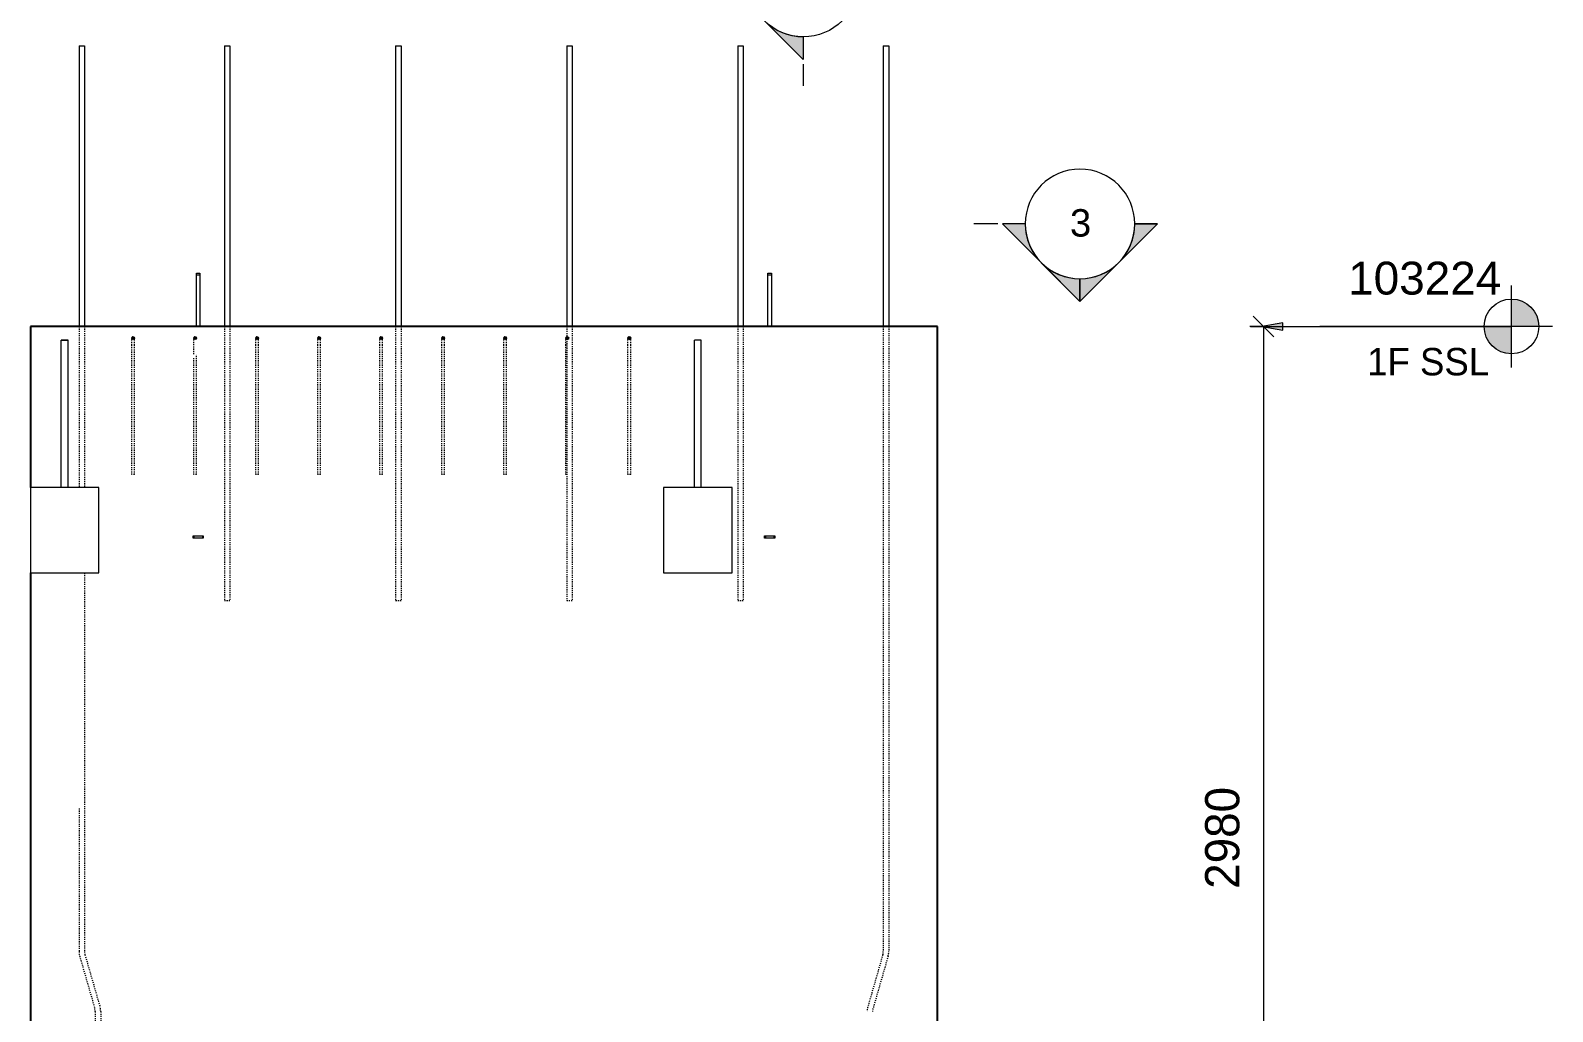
# Model space of a CAD drawing. Header units: millimetres. Extents: x 9075 to 20990, y 2235 to 9546.
# Drawn here: x 11950 to 16398, y 4199 to 7064 of the extents above; entities that cross this region are included whole.
import ezdxf

# ---------------------------------------------------------------- set-up
doc = ezdxf.new("R2010")
doc.units = ezdxf.units.MM
doc.linetypes.add('Dash', pattern=[6.36, 3.18, -3.18])
for name, color, linetype, lineweight in [('A-ANNO-DIMS', 211, 'Continuous', 9), ('A-ANNO-DIMS-40', 211, 'Continuous', 9), ('A-DETL-MBND', 5, 'Continuous', 18), ('A-GENM', 13, 'Continuous', 18), ('A-WALL', 113, 'Continuous', 25), ('G-ANNO-DIMS', 111, 'Continuous', 9), ('G-ANNO-SYMB', 111, 'Continuous', 9), ('G-ANNO-TEXT', 231, 'Continuous', 9), ('S-BEAM', 12, 'Continuous', 18), ('S-RBAR', 171, 'Continuous', 18)]:
    doc.layers.add(name, color=color, linetype=linetype, lineweight=lineweight)
doc.styles.add('Arial', font='arial.ttf', dxfattribs={"height": 80})
doc.styles.add('Arial_1', font='arial.ttf', dxfattribs={"height": 96})
doc.styles.add('Nirmala UI Semilight', font='NirmalaS.ttf', dxfattribs={"height": 100})
doc.styles.add('Nirmala UI Semilight_1', font='NirmalaS.ttf', dxfattribs={"height": 80})
doc.dimstyles.new('Diagonal_-_2_5mm_NI_UI', dxfattribs={"dimscale": 304.8, "dimtxt": 104.736395, "dimasz": 0.19685, "dimexe": 0.131234, "dimexo": 0.0625, "dimgap": 0.131234, "dimtad": 1, "dimdec": 4, "dimzin": 0, "dimdsep": 46, "dimtxsty": 'Nirmala UI Semilight', "dimblk1": 'OBLIQUE', "dimblk2": 'OBLIQUE', "dimsah": 1, "dimcen": 0.09, "dimazin": 0, "dimtfac": 1, "dimtdec": 4, "dimtix": 1, "dimtmove": 0, "dimatfit": 3, "dimfxl": 0.131234, "dimfxlon": 1, "dimtvp": 1, "dimtolj": 1, "dimtzin": 0, "dimarcsym": 2})

# ---------------------------------------------------------------- blocks, each defined once
blk = doc.blocks.new('RR spread anchor face based - RR-SA-1_4-160-614768-Elevation Front')
at = {"layer": 'A-GENM'}
for p, q in [((12425.4, 5587.8), (12427.9, 5587.8)), ((12425.4, 5581.8), (12425.4, 5587.8)), ((12427.9, 5581.8), (12425.4, 5581.8)), ((12427.9, 5587.8), (12452.9, 5587.8)), ((12427.9, 5587.8), (12427.9, 5581.8)), ((12452.9, 5581.8), (12427.9, 5581.8)), ((12452.9, 5587.8), (12455.4, 5587.8)), ((12452.9, 5587.8), (12452.9, 5581.8)), ((12455.4, 5581.8), (12452.9, 5581.8)), ((12455.4, 5587.8), (12455.4, 5581.8))]:
    blk.add_line(p, q, dxfattribs=at)
blk = doc.blocks.new('RR spread anchor face based - RR-SA-2_5-250-614728-Elevation Front')
at = {"layer": 'A-GENM'}
for p, q in [((12435.4, 6350), (12435.4, 6355)), ((12435.4, 6355), (12445.4, 6355)), ((12435.4, 6199.7), (12435.4, 6350)), ((12445.4, 6350), (12435.4, 6350)), ((12445.4, 6355), (12445.4, 6350)), ((12445.4, 6350), (12445.4, 6199.7))]:
    blk.add_line(p, q, dxfattribs=at)
blk = doc.blocks.new('Detail View - M_Section Head - Filled SHOP DWG-600895-Elevation Front')
at = {"layer": 'G-ANNO-SYMB'}
h = blk.add_hatch(color=256, dxfattribs=at)
edge = h.paths.add_edge_path()
edge.add_line((14791, 6499.2), (14857.2, 6499.2))
edge.add_arc((15017.2, 6499.2), 160, 180, 225)
edge.add_line((14904.1, 6386.1), (14791, 6499.2))
h = blk.add_hatch(color=256, dxfattribs=at)
edge = h.paths.add_edge_path()
edge.add_line((15243.5, 6499.2), (15130.4, 6386.1))
edge.add_arc((15017.2, 6499.2), 160, 315, 360)
edge.add_line((15177.2, 6499.2), (15243.5, 6499.2))
h = blk.add_hatch(color=256, dxfattribs=at)
edge = h.paths.add_edge_path()
edge.add_line((15017.2, 6272.9), (14904.1, 6386.1))
edge.add_arc((15017.2, 6499.2), 160, 225, 270)
edge.add_line((15017.2, 6339.2), (15017.2, 6272.9))
h = blk.add_hatch(color=256, dxfattribs=at)
edge = h.paths.add_edge_path()
edge.add_line((15017.2, 6272.9), (15017.2, 6339.2))
edge.add_arc((15017.2, 6499.2), 160, 270, 315)
edge.add_line((15130.4, 6386.1), (15017.2, 6272.9))
for p, q in [((15017.2, 6272.9), (14791, 6499.2)), ((14857.2, 6499.2), (14791, 6499.2)), ((14791, 6499.2), (14904.1, 6386.1)), ((14857.2, 6499.2), (14791, 6499.2)), ((15017.2, 6272.9), (15243.5, 6499.2)), ((15130.4, 6386.1), (15243.5, 6499.2)), ((15177.2, 6499.2), (15243.5, 6499.2)), ((15243.5, 6499.2), (15177.2, 6499.2)), ((14904.1, 6386.1), (15017.2, 6272.9)), ((15017.2, 6272.9), (15130.4, 6386.1)), ((15017.2, 6339.2), (15017.2, 6272.9)), ((15017.2, 6272.9), (15017.2, 6339.2))]:
    blk.add_line(p, q, dxfattribs=at)
for start, end in [(360, 180), (180, 360), (180, 225), (315, 0), (225, 270), (270, 315)]:
    blk.add_arc((15017.2, 6499.2), 160, start, end, dxfattribs=at)
blk = doc.blocks.new('DIMBLOCK26-Elevation Front')
at = {"layer": 'A-ANNO-DIMS-40'}
for p, q in [((15553.3, 6199.7), (15523.3, 6229.7)), ((15553.3, 6199.7), (15513.3, 6199.7)), ((15553.3, 6199.7), (15553.3, 3219.8)), ((15553.3, 6199.7), (15583.3, 6169.7)), ((15553.3, 6199.7), (15593.3, 6199.7)), ((15553.3, 3219.8), (15523.3, 3249.8)), ((15553.3, 3219.8), (15513.3, 3219.8)), ((15553.3, 3219.8), (15583.3, 3189.8)), ((15553.3, 3219.8), (15593.3, 3219.8))]:
    blk.add_line(p, q, dxfattribs=at)
at = {"layer": 'A-ANNO-DIMS-40', "color": 0, "insert": (15382.8, 4557.4), "char_height": 100, "width": 365.625, "attachment_point": 1, "rotation": 90, "line_spacing_factor": 1.142579, "style": 'Nirmala UI Semilight'}
blk.add_mtext('2980', dxfattribs=at)
blk = doc.blocks.new('_Oblique')
at = {"color": 0, "linetype": 'ByBlock', "lineweight": -2}
blk.add_line((-0.5, -0.5), (0.5, 0.5), dxfattribs=at)
blk = doc.blocks.new('Spot Elevations - M_Spot Elevation - Target Filled-10609-Elevation Front')
at = {"layer": 'G-ANNO-DIMS'}
h = blk.add_hatch(color=256, dxfattribs=at)
edge = h.paths.add_edge_path()
edge.add_line((16278.1, 6199.8), (16358.1, 6199.8))
edge.add_arc((16278.1, 6199.8), 80, 0, 90)
edge.add_line((16278.1, 6279.8), (16278.1, 6199.8))
h = blk.add_hatch(color=256, dxfattribs=at)
edge = h.paths.add_edge_path()
edge.add_line((16278.1, 6199.8), (16198.1, 6199.8))
edge.add_arc((16278.1, 6199.8), 80, 180, 270)
edge.add_line((16278.1, 6119.8), (16278.1, 6199.8))
for p, q in [((16278.1, 6079.8), (16278.1, 6319.8)), ((16398.1, 6199.8), (15718.1, 6199.8))]:
    blk.add_line(p, q, dxfattribs=at)
blk.add_circle((16278.1, 6199.8), 80, dxfattribs=at)

msp = doc.modelspace()

# ---------------------------------------------------------------- hatches: boundary and pattern name
at = {"layer": 'G-ANNO-DIMS'}
msp.add_hatch(color=256, dxfattribs=at).paths.add_polyline_path([(15549.82336, 6199.75), (15609.82336, 6189.17038), (15609.82336, 6210.32962)])
at = {"layer": 'S-RBAR'}
h = msp.add_hatch(color=256, dxfattribs=at)
edge = h.paths.add_edge_path()
edge.add_arc((12250.39395, 6165.75), 4, 0, 360)
for points in [[(12250.39395, 6161.75), (12254.39395, 6165.75), (12250.39395, 6169.75), (12246.39395, 6165.75)], [(12431.64395, 6161.75), (12435.64395, 6165.75), (12431.64395, 6169.75), (12427.64395, 6165.75)], [(12612.89395, 6161.75), (12616.89395, 6165.75), (12612.89395, 6169.75), (12608.89395, 6165.75)], [(12794.14395, 6161.75), (12798.14395, 6165.75), (12794.14395, 6169.75), (12790.14395, 6165.75)], [(12975.39395, 6161.75), (12979.39395, 6165.75), (12975.39395, 6169.75), (12971.39395, 6165.75)], [(13156.64395, 6161.75), (13160.64395, 6165.75), (13156.64395, 6169.75), (13152.64395, 6165.75), (13154.26318, 6164.13077)], [(13337.89395, 6161.75), (13341.69099, 6165.95296), (13337.89395, 6169.75), (13333.89395, 6165.75)], [(13519.14395, 6161.75), (13523.14395, 6165.75), (13519.14395, 6169.75), (13515.14395, 6165.75)], [(13700.39395, 6161.75), (13704.39395, 6165.75), (13700.39395, 6169.75), (13696.39395, 6165.75)]]:
    msp.add_hatch(color=256, dxfattribs=at).paths.add_polyline_path(points)
h = msp.add_hatch(color=256, dxfattribs=at)
edge = h.paths.add_edge_path()
edge.add_arc((12431.64395, 6165.75), 4, 0, 360)
h = msp.add_hatch(color=256, dxfattribs=at)
edge = h.paths.add_edge_path()
edge.add_arc((12612.89395, 6165.75), 4, 0, 360)
h = msp.add_hatch(color=256, dxfattribs=at)
edge = h.paths.add_edge_path()
edge.add_arc((12794.14395, 6165.75), 4, 0, 360)
h = msp.add_hatch(color=256, dxfattribs=at)
edge = h.paths.add_edge_path()
edge.add_arc((12975.39395, 6165.75), 4, 0, 360)
h = msp.add_hatch(color=256, dxfattribs=at)
edge = h.paths.add_edge_path()
edge.add_arc((13156.64395, 6165.75), 4, 0, 360)
h = msp.add_hatch(color=256, dxfattribs=at)
edge = h.paths.add_edge_path()
edge.add_arc((13337.89395, 6165.75), 4, 0, 360)
h = msp.add_hatch(color=256, dxfattribs=at)
edge = h.paths.add_edge_path()
edge.add_arc((13519.14395, 6165.75), 4, 0, 360)
h = msp.add_hatch(color=256, dxfattribs=at)
edge = h.paths.add_edge_path()
edge.add_arc((13700.39395, 6165.75), 4, 0, 360)

# ---------------------------------------------------------------- linework, layer by layer
at = {"layer": 'A-DETL-MBND'}
for p, q in [((15515.39395, 6199.75), (15715.39395, 6199.75)), ((12042.39395, 6159.75), (12058.39395, 6159.75))]:
    msp.add_line(p, q, dxfattribs=at)
at = {"layer": 'A-WALL'}
for p, q in [((14600.39395, 6199.75), (11950.39395, 6199.75)), ((11950.39395, 6199.75), (11950.39395, 5729.75)), ((14600.39395, 3219.75), (14600.39395, 6199.75)), ((11950.39395, 5479.75), (11950.39395, 3219.75))]:
    msp.add_line(p, q, dxfattribs=at)
at = {"layer": 'G-ANNO-DIMS'}
for p, q in [((15609.82336, 6210.32962), (15549.82336, 6199.75)), ((15549.82336, 6199.75), (15609.82336, 6189.17038)), ((15549.82336, 6199.75), (15629.27156, 6199.75)), ((15609.82336, 6189.17038), (15609.82336, 6210.32962)), ((15629.27156, 6199.75), (16278.09857, 6199.75))]:
    msp.add_line(p, q, dxfattribs=at)
at = {"layer": 'G-ANNO-SYMB'}
for p, q in [((14208.7177, 6965.29233), (14208.7177, 6902.7577)), ((14777.24075, 6499.20083), (14707.05349, 6499.20083))]:
    msp.add_line(p, q, dxfattribs=at)
at = {"layer": 'S-BEAM'}
for p, q in [((11950.39395, 5729.75), (11950.39395, 5479.75)), ((12150.39395, 5729.75), (11950.39395, 5729.75)), ((12150.39395, 5479.75), (12150.39395, 5729.75)), ((13800.39395, 5729.75), (13800.39395, 5479.75)), ((14000.39395, 5729.75), (13800.39395, 5729.75)), ((14000.39395, 5479.75), (14000.39395, 5729.75)), ((11950.39395, 5479.75), (12150.39395, 5479.75)), ((13800.39395, 5479.75), (14000.39395, 5479.75))]:
    msp.add_line(p, q, dxfattribs=at)
at = {"layer": 'S-RBAR'}
for p, q in [((12092.39395, 7019.75), (12092.39395, 6199.75)), ((12092.39395, 7019.75), (12108.39395, 7019.75)), ((12108.39395, 7019.75), (12108.39395, 6199.75)), ((12517.39395, 7019.75), (12517.39395, 6199.75)), ((12517.39395, 7019.75), (12533.39395, 7019.75)), ((12533.39395, 7019.75), (12533.39395, 6199.75)), ((13017.39395, 7019.75), (13017.39395, 6199.75)), ((13017.39395, 7019.75), (13033.39395, 7019.75)), ((13033.39395, 7019.75), (13033.39395, 6199.75)), ((13517.39395, 7019.75), (13517.39395, 6199.75)), ((13517.39395, 7019.75), (13533.39395, 7019.75)), ((13533.39395, 7019.75), (13533.39395, 6199.75)), ((14017.39395, 7019.75), (14017.39395, 6199.75)), ((14017.39395, 7019.75), (14033.39395, 7019.75)), ((14033.39395, 7019.75), (14033.39395, 6199.75)), ((14442.39395, 7019.75), (14442.39395, 6199.75)), ((14442.39395, 7019.75), (14458.39395, 7019.75)), ((14458.39395, 7019.75), (14458.39395, 6199.75)), ((12060.39395, 6159.75), (12040.39395, 6159.75)), ((12040.39395, 5729.75), (12040.39395, 6159.75)), ((12060.39395, 5729.75), (12060.39395, 6159.75)), ((12250.39395, 6169.75), (12246.39395, 6165.75)), ((12246.39395, 6165.75), (12250.39395, 6161.75)), ((12254.39395, 6165.75), (12250.39395, 6169.75)), ((12250.39395, 6161.75), (12254.39395, 6165.75)), ((12431.64395, 6169.75), (12427.64395, 6165.75)), ((12427.64395, 6165.75), (12431.64395, 6161.75)), ((12435.64395, 6165.75), (12431.64395, 6169.75)), ((12431.64395, 6161.75), (12435.64395, 6165.75)), ((12612.89395, 6169.75), (12608.89395, 6165.75)), ((12608.89395, 6165.75), (12612.89395, 6161.75)), ((12616.89395, 6165.75), (12612.89395, 6169.75)), ((12612.89395, 6161.75), (12616.89395, 6165.75)), ((12794.14395, 6169.75), (12790.14395, 6165.75)), ((12790.14395, 6165.75), (12794.14395, 6161.75)), ((12798.14395, 6165.75), (12794.14395, 6169.75)), ((12794.14395, 6161.75), (12798.14395, 6165.75)), ((12975.39395, 6169.75), (12971.39395, 6165.75)), ((12971.39395, 6165.75), (12975.39395, 6161.75)), ((12979.39395, 6165.75), (12975.39395, 6169.75)), ((12975.39395, 6161.75), (12979.39395, 6165.75)), ((13156.64395, 6169.75), (13152.64395, 6165.75)), ((13152.64395, 6165.75), (13154.26318, 6164.13077)), ((13154.26318, 6164.13077), (13156.64395, 6161.75)), ((13160.64395, 6165.75), (13156.64395, 6169.75)), ((13156.64395, 6161.75), (13160.64395, 6165.75)), ((13337.89395, 6169.75), (13333.89395, 6165.75)), ((13333.89395, 6165.75), (13337.89395, 6161.75)), ((13341.69099, 6165.95296), (13337.89395, 6169.75)), ((13337.89395, 6161.75), (13341.69099, 6165.95296)), ((13519.14395, 6169.75), (13515.14395, 6165.75)), ((13515.14395, 6165.75), (13519.14395, 6161.75)), ((13523.14395, 6165.75), (13519.14395, 6169.75)), ((13519.14395, 6161.75), (13523.14395, 6165.75)), ((13700.39395, 6169.75), (13696.39395, 6165.75)), ((13696.39395, 6165.75), (13700.39395, 6161.75)), ((13704.39395, 6165.75), (13700.39395, 6169.75)), ((13700.39395, 6161.75), (13704.39395, 6165.75)), ((13910.39395, 6159.75), (13890.39395, 6159.75)), ((13890.39395, 5729.75), (13890.39395, 6159.75)), ((13910.39395, 5729.75), (13910.39395, 6159.75))]:
    msp.add_line(p, q, dxfattribs=at)
at = {"layer": 'S-RBAR', "linetype": 'Dash'}
for p, q in [((12092.39395, 6199.70039), (12092.39395, 5729.75)), ((12108.39395, 6199.70039), (12108.39395, 5729.75)), ((12517.39395, 6199.70039), (12517.39395, 5399.75)), ((12533.39395, 6199.70039), (12533.39395, 5399.75)), ((13017.39395, 6199.70039), (13017.39395, 5399.75)), ((13033.39395, 6199.70039), (13033.39395, 5399.75)), ((13517.39395, 6199.70039), (13517.39395, 6168.07016)), ((13533.39395, 6199.70039), (13533.39395, 5399.75)), ((14017.39395, 6199.70039), (14017.39395, 5399.75)), ((14033.39395, 6199.70039), (14033.39395, 5399.75)), ((14442.39395, 6199.70039), (14442.39395, 4373.97811)), ((14458.39395, 6199.70039), (14458.39395, 4373.97811)), ((12246.39395, 6145.75), (12246.39395, 6165.74912)), ((12246.39395, 5767), (12246.39395, 6145.75)), ((12254.39395, 6145.75), (12254.39395, 6165.74912)), ((12254.39395, 5767), (12254.39395, 6145.75)), ((12427.64395, 6145.75), (12427.64395, 6165.74912)), ((12427.64395, 6119.22293), (12427.64395, 6145.75)), ((12608.89395, 6145.75), (12608.89395, 6165.74912)), ((12608.89395, 5767), (12608.89395, 6145.75)), ((12616.89395, 6145.75), (12616.89395, 6165.74912)), ((12616.89395, 5767), (12616.89395, 6145.75)), ((12790.14395, 6145.75), (12790.14395, 6165.74912)), ((12790.14395, 5767), (12790.14395, 6145.75)), ((12798.14395, 6145.75), (12798.14395, 6165.74912)), ((12798.14395, 5767), (12798.14395, 6145.75)), ((12971.39395, 6145.75), (12971.39395, 6165.74912)), ((12971.39395, 5767), (12971.39395, 6145.75)), ((12979.39395, 6145.75), (12979.39395, 6165.74912)), ((12979.39395, 5767), (12979.39395, 6145.75)), ((13152.64395, 6145.75), (13152.64395, 6165.74912)), ((13152.64395, 5767), (13152.64395, 6145.75)), ((13160.64395, 6145.75), (13160.64395, 6165.74912)), ((13160.64395, 5767), (13160.64395, 6145.75)), ((13333.89395, 6145.75), (13333.89395, 6165.74912)), ((13333.89395, 5767), (13333.89395, 6145.75)), ((13341.89395, 6145.75), (13341.89395, 6165.74912)), ((13341.89395, 5767), (13341.89395, 6145.75)), ((13515.14395, 6145.75), (13515.14395, 6165.74912)), ((13515.14395, 5767), (13515.14395, 6145.75)), ((13517.39395, 6167.92984), (13517.39395, 6163.57016)), ((13517.39395, 6163.42984), (13517.39395, 5399.75)), ((13696.39395, 6145.75), (13696.39395, 6165.74912)), ((13696.39395, 5767), (13696.39395, 6145.75)), ((13704.39395, 6145.75), (13704.39395, 6165.74912)), ((13704.39395, 5767), (13704.39395, 6145.75)), ((12427.64395, 5767), (12427.64395, 6109.22293)), ((12435.64395, 5767), (12435.64395, 6117.22293)), ((12254.39395, 5767), (12246.39395, 5767)), ((12435.64395, 5767), (12427.64395, 5767)), ((12616.89395, 5767), (12608.89395, 5767)), ((12798.14395, 5767), (12790.14395, 5767)), ((12979.39395, 5767), (12971.39395, 5767)), ((13160.64395, 5767), (13152.64395, 5767)), ((13341.89395, 5767), (13333.89395, 5767)), ((13517.39395, 5767), (13515.14395, 5767)), ((13704.39395, 5767), (13696.39395, 5767)), ((12108.39395, 5479.75), (12108.39395, 4374.13016)), ((12517.39395, 5399.75), (12533.39395, 5399.75)), ((13017.39395, 5399.75), (13033.39395, 5399.75)), ((13517.39395, 5399.75), (13533.39395, 5399.75)), ((14017.39395, 5399.75), (14033.39395, 5399.75)), ((12092.39395, 4792), (12092.39395, 4374.13016)), ((12094.2701, 4360.84142), (12138.35751, 4207.81844)), ((12109.64471, 4365.271), (12153.73213, 4212.24802)), ((14441.14318, 4365.11895), (14397.05577, 4212.09597)), ((14456.5178, 4360.68937), (14412.43038, 4207.66639)), ((12139.60828, 4198.95929), (12139.60828, 3249.75)), ((12155.60828, 4198.95929), (12155.60828, 3249.75))]:
    msp.add_line(p, q, dxfattribs=at)
at = {"layer": 'S-RBAR'}
for centre in [(12250.39395, 6165.75), (12431.64395, 6165.75), (12612.89395, 6165.75), (12794.14395, 6165.75), (12975.39395, 6165.75), (13156.64395, 6165.75), (13337.89395, 6165.75), (13519.14395, 6165.75), (13700.39395, 6165.75)]:
    msp.add_circle(centre, 4, dxfattribs=at)
at = {"layer": 'S-RBAR', "linetype": 'Dash'}
for centre, radius, start, end in [((12250.39395, 6165.75), 4, 91.17063157, 178.82936843), ((12250.39395, 6165.75), 4, 1.17063157, 88.82936843), ((12431.64395, 6165.75), 4, 91.17063157, 178.82936843), ((12431.64395, 6165.75), 4, 19.26812397, 88.82936843), ((12612.89395, 6165.75), 4, 91.17063157, 178.82936843), ((12612.89395, 6165.75), 4, 1.17063157, 88.82936843), ((12794.14395, 6165.75), 4, 91.17063157, 178.82936843), ((12794.14395, 6165.75), 4, 1.17063157, 88.82936843), ((12975.39395, 6165.75), 4, 91.17063157, 178.82936843), ((12975.39395, 6165.75), 4, 1.17063157, 88.82936843), ((13156.64395, 6165.75), 4, 91.17063157, 178.82936843), ((13156.64395, 6165.75), 4, 1.17063157, 88.82936843), ((13337.89395, 6165.75), 4, 91.17063157, 178.82936843), ((13337.89395, 6165.75), 4, 1.17063157, 88.82936843), ((13519.14395, 6165.75), 4, 120, 178.82936843), ((13700.39395, 6165.75), 4, 91.17063157, 178.82936843), ((13700.39395, 6165.75), 4, 1.17063157, 88.82936843), ((12140.39395, 4374.13016), 48, 180, 196.07220728), ((12140.39395, 4374.13016), 32, 180, 196.07220728), ((14410.39395, 4373.97811), 32, 343.92779272, 0), ((14410.39395, 4373.97811), 48, 343.92779272, 360), ((12107.60828, 4198.95929), 32, 360, 16.07220728), ((12107.60828, 4198.95929), 48, 0, 16.07220728), ((14443.17962, 4198.80724), 48, 163.92779272, 180), ((14443.17962, 4198.80724), 32, 163.92779272, 180)]:
    msp.add_arc(centre, radius, start, end, dxfattribs=at)

# ---------------------------------------------------------------- block references
at = {"layer": 'A-GENM'}
for name, p in [('RR spread anchor face based - RR-SA-2_5-250-614728-Elevation Front', (0, 0)), ('RR spread anchor face based - RR-SA-2_5-250-614728-Elevation Front', (1670, 0)), ('RR spread anchor face based - RR-SA-1_4-160-614768-Elevation Front', (0, 0)), ('RR spread anchor face based - RR-SA-1_4-160-614768-Elevation Front', (1670, 0))]:
    msp.add_blockref(name, p, dxfattribs=at)
at = {"layer": 'G-ANNO-DIMS'}
msp.add_blockref('Spot Elevations - M_Spot Elevation - Target Filled-10609-Elevation Front', (0, 0), dxfattribs=at)
at = {"layer": 'G-ANNO-SYMB', "extrusion": (0, 0, -1), "rotation": 90.00000000000038}
msp.add_blockref('Detail View - M_Section Head - Filled SHOP DWG-600895-Elevation Front', (-7709.51687, -7811.94842), dxfattribs=at)
at = {"layer": 'G-ANNO-SYMB'}
msp.add_blockref('Detail View - M_Section Head - Filled SHOP DWG-600895-Elevation Front', (0, 0), dxfattribs=at)

# ---------------------------------------------------------------- texts
at = {"layer": 'G-ANNO-SYMB', "insert": (14987.88758, 6542.26791), "char_height": 80, "width": 76.962, "attachment_point": 1, "style": 'Arial'}
msp.add_mtext('3', dxfattribs=at)
at = {"layer": 'G-ANNO-TEXT', "color": 7, "insert": (15856.08635, 6136.90801), "char_height": 80, "width": 362.36275, "attachment_point": 1, "style": 'Nirmala UI Semilight_1'}
msp.add_mtext('1F SSL', dxfattribs=at)

# ---------------------------------------------------------------- dimensions: what is measured, and where the dimension line sits
at = {"layer": 'A-ANNO-DIMS'}
dim = msp.add_linear_dim(base=(15553.30466, 3219.75), p1=(15513.30466, 6199.75), p2=(15513.30466, 3219.75), angle=90, dimstyle='Diagonal_-_2_5mm_NI_UI', override={"dimpost": '<>', "dimfxl": 2980}, dxfattribs=at)
dim.commit()
dim.dimension.update_dxf_attribs({"geometry": 'DIMBLOCK26-Elevation Front', "text_midpoint": (15461.59615, 4709.75)})

# ---------------------------------------------------------------- next in the draw order: texts
at = {"layer": 'G-ANNO-DIMS', "insert": (15800.78751, 6388.90058), "char_height": 96, "width": 535.9465296, "attachment_point": 1, "line_spacing_factor": 0.941778, "style": 'Arial_1', "bg_fill": 3, "box_fill_scale": 0, "bg_fill_color": 256, "bg_fill_true_color": 3254780160, "bg_fill_transparency": 256}
msp.add_mtext('103224', dxfattribs=at)

doc.saveas('drawing.dxf')
